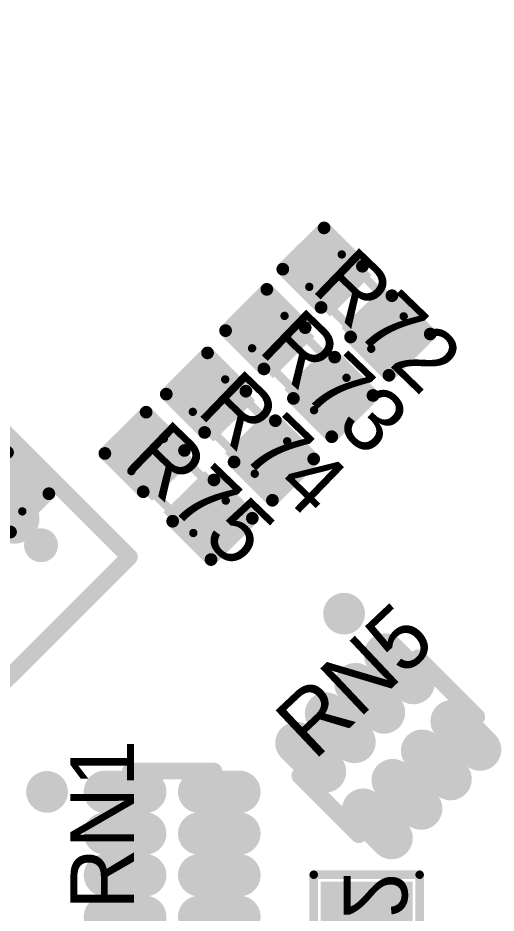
# Model space of a CAD drawing. Extents: x 722 to 1072, y 754 to 1061.
# Drawn here: x 746.34 to 752.07, y 1039.68 to 1050.42 of the extents above; entities that cross this region are included whole.
import ezdxf

# ---------------------------------------------------------------- set-up
doc = ezdxf.new("R2010")
doc.units = 0
doc.layers.get('0').update_dxf_attribs({"linetype": 'CONTINUOUS'})
for name, color, linetype in [('BOTTOMOVERLAY', 54, 'CONTINUOUS'), ('BOTTOMPASTE', 16, 'CONTINUOUS'), ('BOTTOMSOLDER', 6, 'CONTINUOUS'), ('MECHANICAL13', 56, 'CONTINUOUS'), ('MULTILAYER', 9, 'CONTINUOUS'), ('TOPOVERLAY', 2, 'CONTINUOUS'), ('TOPPASTE', 8, 'CONTINUOUS'), ('TOPSOLDER', 216, 'CONTINUOUS'), ('VIAHOLELAYER', 16, 'CONTINUOUS')]:
    doc.layers.add(name, color=color, linetype=linetype)

# ---------------------------------------------------------------- blocks, each defined once
blk = doc.blocks.new('C_0603_B_103')
at = {"layer": 'BOTTOMOVERLAY', "const_width": 0.102}
for points in [[(-1.46, -0.635), (-1.46, 0.635)], [(-0.318, 0.635), (-1.46, 0.635)], [(1.46, 0.635), (0.318, 0.635)], [(1.46, -0.635), (1.46, 0.635)], [(-0.318, -0.635), (-1.46, -0.635)], [(1.46, -0.635), (0.318, -0.635)]]:
    blk.add_lwpolyline(points, dxfattribs=at)
at = {"layer": 'BOTTOMOVERLAY', "const_width": 0.0508}
for points in [[(-1.486, 0.635, 1), (-1.435, 0.635, 1)], [(-1.486, 0.635, 1), (-1.435, 0.635, 1)], [(-0.343, 0.635, 1), (-0.292, 0.635, 1)], [(0.292, 0.635, 1), (0.343, 0.635, 1)], [(1.435, 0.635, 1), (1.486, 0.635, 1)], [(1.435, 0.635, 1), (1.486, 0.635, 1)], [(-1.486, -0.635, 1), (-1.435, -0.635, 1)], [(-1.486, -0.635, 1), (-1.435, -0.635, 1)], [(-0.343, -0.635, 1), (-0.292, -0.635, 1)], [(0.292, -0.635, 1), (0.343, -0.635, 1)], [(1.435, -0.635, 1), (1.486, -0.635, 1)], [(1.435, -0.635, 1), (1.486, -0.635, 1)]]:
    blk.add_lwpolyline(points, format="xyb", close=True, dxfattribs=at)
at = {"layer": 'BOTTOMPASTE'}
for points in [[(-1.275, -0.45), (-0.376, -0.45), (-1.275, 0.45), (-0.376, 0.45)], [(0.376, -0.45), (1.275, -0.45), (0.376, 0.45), (1.275, 0.45)]]:
    blk.add_solid(points, dxfattribs=at)
at = {"layer": 'BOTTOMSOLDER'}
for points in [[(-1.377, -0.552), (-0.274, -0.552), (-1.377, 0.552), (-0.274, 0.552)], [(0.274, -0.552), (1.377, -0.552), (0.274, 0.552), (1.377, 0.552)]]:
    blk.add_solid(points, dxfattribs=at)
blk = doc.blocks.new('C_0402_B_183')
at = {"layer": 'BOTTOMOVERLAY', "const_width": 0.152}
for points in [[(-0.9, -0.35), (-0.9, 0.35)], [(-0.25, 0.35), (-0.9, 0.35)], [(0.9, 0.35), (0.25, 0.35)], [(0.9, -0.35), (0.9, 0.35)], [(-0.25, -0.35), (-0.9, -0.35)], [(0.9, -0.35), (0.25, -0.35)]]:
    blk.add_lwpolyline(points, dxfattribs=at)
at = {"layer": 'BOTTOMOVERLAY', "const_width": 0.0762}
for points in [[(-0.938, 0.35, 1), (-0.862, 0.35, 1)], [(-0.938, 0.35, 1), (-0.862, 0.35, 1)], [(-0.288, 0.35, 1), (-0.212, 0.35, 1)], [(0.212, 0.35, 1), (0.288, 0.35, 1)], [(0.862, 0.35, 1), (0.938, 0.35, 1)], [(0.862, 0.35, 1), (0.938, 0.35, 1)], [(-0.938, -0.35, 1), (-0.862, -0.35, 1)], [(-0.938, -0.35, 1), (-0.862, -0.35, 1)], [(-0.288, -0.35, 1), (-0.212, -0.35, 1)], [(0.212, -0.35, 1), (0.288, -0.35, 1)], [(0.862, -0.35, 1), (0.938, -0.35, 1)], [(0.862, -0.35, 1), (0.938, -0.35, 1)]]:
    blk.add_lwpolyline(points, format="xyb", close=True, dxfattribs=at)
at = {"layer": 'BOTTOMPASTE'}
for points in [[(-0.8, 0.25), (-0.8, -0.25), (-0.2, 0.25), (-0.2, -0.25)], [(0.2, 0.25), (0.2, -0.25), (0.8, 0.25), (0.8, -0.25)]]:
    blk.add_solid(points, dxfattribs=at)
at = {"layer": 'BOTTOMSOLDER'}
for points in [[(-0.902, 0.352), (-0.902, -0.352), (-0.098, 0.352), (-0.098, -0.352)], [(0.098, 0.352), (0.098, -0.352), (0.902, 0.352), (0.902, -0.352)]]:
    blk.add_solid(points, dxfattribs=at)
at = {"layer": 'MECHANICAL13', "const_width": 0.1}
for points in [[(-0.525, -0.275), (-0.525, 0.275)], [(0.525, 0.275), (-0.525, 0.275)], [(0.525, -0.275), (0.525, 0.275)], [(0.525, -0.275), (-0.525, -0.275)]]:
    blk.add_lwpolyline(points, dxfattribs=at)
at = {"layer": 'MECHANICAL13', "const_width": 0.05}
for points in [[(-0.55, 0.275, 1), (-0.5, 0.275, 1)], [(-0.55, 0.275, 1), (-0.5, 0.275, 1)], [(0.5, 0.275, 1), (0.55, 0.275, 1)], [(0.5, 0.275, 1), (0.55, 0.275, 1)], [(-0.55, -0.275, 1), (-0.5, -0.275, 1)], [(-0.55, -0.275, 1), (-0.5, -0.275, 1)], [(0.5, -0.275, 1), (0.55, -0.275, 1)], [(0.5, -0.275, 1), (0.55, -0.275, 1)]]:
    blk.add_lwpolyline(points, format="xyb", close=True, dxfattribs=at)
blk = doc.blocks.new('R_0402_254')
at = {"layer": 'MECHANICAL13', "const_width": 0.1}
for points in [[(0.525, 0.275), (-0.525, 0.275)], [(-0.525, 0.275), (-0.525, -0.275)], [(0.525, 0.275), (0.525, -0.275)], [(0.525, -0.275), (-0.525, -0.275)]]:
    blk.add_lwpolyline(points, dxfattribs=at)
at = {"layer": 'MECHANICAL13', "const_width": 0.05}
for points in [[(-0.55, 0.275, 1), (-0.5, 0.275, 1)], [(-0.55, 0.275, 1), (-0.5, 0.275, 1)], [(0.5, 0.275, 1), (0.55, 0.275, 1)], [(0.5, 0.275, 1), (0.55, 0.275, 1)], [(-0.55, -0.275, 1), (-0.5, -0.275, 1)], [(-0.55, -0.275, 1), (-0.5, -0.275, 1)], [(0.5, -0.275, 1), (0.55, -0.275, 1)], [(0.5, -0.275, 1), (0.55, -0.275, 1)]]:
    blk.add_lwpolyline(points, format="xyb", close=True, dxfattribs=at)
at = {"layer": 'TOPOVERLAY', "const_width": 0.152}
for points in [[(-0.25, 0.35), (-0.9, 0.35)], [(-0.9, 0.35), (-0.9, -0.35)], [(0.9, 0.35), (0.25, 0.35)], [(0.9, 0.35), (0.9, -0.35)], [(-0.25, -0.35), (-0.9, -0.35)], [(0.9, -0.35), (0.25, -0.35)]]:
    blk.add_lwpolyline(points, dxfattribs=at)
at = {"layer": 'TOPOVERLAY', "const_width": 0.0762}
for points in [[(-0.938, 0.35, 1), (-0.862, 0.35, 1)], [(-0.938, 0.35, 1), (-0.862, 0.35, 1)], [(-0.288, 0.35, 1), (-0.212, 0.35, 1)], [(0.212, 0.35, 1), (0.288, 0.35, 1)], [(0.862, 0.35, 1), (0.938, 0.35, 1)], [(0.862, 0.35, 1), (0.938, 0.35, 1)], [(-0.938, -0.35, 1), (-0.862, -0.35, 1)], [(-0.938, -0.35, 1), (-0.862, -0.35, 1)], [(-0.288, -0.35, 1), (-0.212, -0.35, 1)], [(0.212, -0.35, 1), (0.288, -0.35, 1)], [(0.862, -0.35, 1), (0.938, -0.35, 1)], [(0.862, -0.35, 1), (0.938, -0.35, 1)]]:
    blk.add_lwpolyline(points, format="xyb", close=True, dxfattribs=at)
at = {"layer": 'TOPPASTE'}
for points in [[(-0.2, -0.25), (-0.2, 0.25), (-0.8, -0.25), (-0.8, 0.25)], [(0.8, -0.25), (0.8, 0.25), (0.2, -0.25), (0.2, 0.25)]]:
    blk.add_solid(points, dxfattribs=at)
at = {"layer": 'TOPSOLDER'}
for points in [[(-0.098, -0.352), (-0.098, 0.352), (-0.902, -0.352), (-0.902, 0.352)], [(0.902, -0.352), (0.902, 0.352), (0.098, -0.352), (0.098, 0.352)]]:
    blk.add_solid(points, dxfattribs=at)
blk = doc.blocks.new('R_0402_255')
at = {"layer": 'MECHANICAL13', "const_width": 0.1}
for points in [[(-0.525, 0.275), (-0.525, -0.275)], [(0.525, 0.275), (-0.525, 0.275)], [(0.525, 0.275), (0.525, -0.275)], [(0.525, -0.275), (-0.525, -0.275)]]:
    blk.add_lwpolyline(points, dxfattribs=at)
at = {"layer": 'MECHANICAL13', "const_width": 0.05}
for points in [[(-0.55, 0.275, 1), (-0.5, 0.275, 1)], [(-0.55, 0.275, 1), (-0.5, 0.275, 1)], [(0.5, 0.275, 1), (0.55, 0.275, 1)], [(0.5, 0.275, 1), (0.55, 0.275, 1)], [(-0.55, -0.275, 1), (-0.5, -0.275, 1)], [(-0.55, -0.275, 1), (-0.5, -0.275, 1)], [(0.5, -0.275, 1), (0.55, -0.275, 1)], [(0.5, -0.275, 1), (0.55, -0.275, 1)]]:
    blk.add_lwpolyline(points, format="xyb", close=True, dxfattribs=at)
at = {"layer": 'TOPOVERLAY', "const_width": 0.152}
for points in [[(-0.9, 0.35), (-0.9, -0.35)], [(-0.25, 0.35), (-0.9, 0.35)], [(0.9, 0.35), (0.25, 0.35)], [(0.9, 0.35), (0.9, -0.35)], [(-0.25, -0.35), (-0.9, -0.35)], [(0.9, -0.35), (0.25, -0.35)]]:
    blk.add_lwpolyline(points, dxfattribs=at)
at = {"layer": 'TOPOVERLAY', "const_width": 0.0762}
for points in [[(-0.938, 0.35, 1), (-0.862, 0.35, 1)], [(-0.938, 0.35, 1), (-0.862, 0.35, 1)], [(-0.288, 0.35, 1), (-0.212, 0.35, 1)], [(0.212, 0.35, 1), (0.288, 0.35, 1)], [(0.862, 0.35, 1), (0.938, 0.35, 1)], [(0.862, 0.35, 1), (0.938, 0.35, 1)], [(-0.938, -0.35, 1), (-0.862, -0.35, 1)], [(-0.938, -0.35, 1), (-0.862, -0.35, 1)], [(-0.288, -0.35, 1), (-0.212, -0.35, 1)], [(0.212, -0.35, 1), (0.288, -0.35, 1)], [(0.862, -0.35, 1), (0.938, -0.35, 1)], [(0.862, -0.35, 1), (0.938, -0.35, 1)]]:
    blk.add_lwpolyline(points, format="xyb", close=True, dxfattribs=at)
at = {"layer": 'TOPPASTE'}
for points in [[(-0.2, -0.25), (-0.2, 0.25), (-0.8, -0.25), (-0.8, 0.25)], [(0.8, -0.25), (0.8, 0.25), (0.2, -0.25), (0.2, 0.25)]]:
    blk.add_solid(points, dxfattribs=at)
at = {"layer": 'TOPSOLDER'}
for points in [[(-0.098, -0.352), (-0.098, 0.352), (-0.902, -0.352), (-0.902, 0.352)], [(0.902, -0.352), (0.902, 0.352), (0.098, -0.352), (0.098, 0.352)]]:
    blk.add_solid(points, dxfattribs=at)
blk = doc.blocks.new('R_0402_256')
at = {"layer": 'MECHANICAL13', "const_width": 0.1}
for points in [[(0.525, 0.275), (-0.525, 0.275)], [(-0.525, 0.275), (-0.525, -0.275)], [(0.525, 0.275), (0.525, -0.275)], [(0.525, -0.275), (-0.525, -0.275)]]:
    blk.add_lwpolyline(points, dxfattribs=at)
at = {"layer": 'MECHANICAL13', "const_width": 0.05}
for points in [[(-0.55, 0.275, 1), (-0.5, 0.275, 1)], [(-0.55, 0.275, 1), (-0.5, 0.275, 1)], [(0.5, 0.275, 1), (0.55, 0.275, 1)], [(0.5, 0.275, 1), (0.55, 0.275, 1)], [(-0.55, -0.275, 1), (-0.5, -0.275, 1)], [(-0.55, -0.275, 1), (-0.5, -0.275, 1)], [(0.5, -0.275, 1), (0.55, -0.275, 1)], [(0.5, -0.275, 1), (0.55, -0.275, 1)]]:
    blk.add_lwpolyline(points, format="xyb", close=True, dxfattribs=at)
at = {"layer": 'TOPOVERLAY', "const_width": 0.152}
for points in [[(-0.25, 0.35), (-0.9, 0.35)], [(-0.9, 0.35), (-0.9, -0.35)], [(0.9, 0.35), (0.25, 0.35)], [(0.9, 0.35), (0.9, -0.35)], [(-0.25, -0.35), (-0.9, -0.35)], [(0.9, -0.35), (0.25, -0.35)]]:
    blk.add_lwpolyline(points, dxfattribs=at)
at = {"layer": 'TOPOVERLAY', "const_width": 0.0762}
for points in [[(-0.938, 0.35, 1), (-0.862, 0.35, 1)], [(-0.938, 0.35, 1), (-0.862, 0.35, 1)], [(-0.288, 0.35, 1), (-0.212, 0.35, 1)], [(0.212, 0.35, 1), (0.288, 0.35, 1)], [(0.862, 0.35, 1), (0.938, 0.35, 1)], [(0.862, 0.35, 1), (0.938, 0.35, 1)], [(-0.938, -0.35, 1), (-0.862, -0.35, 1)], [(-0.938, -0.35, 1), (-0.862, -0.35, 1)], [(-0.288, -0.35, 1), (-0.212, -0.35, 1)], [(0.212, -0.35, 1), (0.288, -0.35, 1)], [(0.862, -0.35, 1), (0.938, -0.35, 1)], [(0.862, -0.35, 1), (0.938, -0.35, 1)]]:
    blk.add_lwpolyline(points, format="xyb", close=True, dxfattribs=at)
at = {"layer": 'TOPPASTE'}
for points in [[(-0.2, -0.25), (-0.2, 0.25), (-0.8, -0.25), (-0.8, 0.25)], [(0.8, -0.25), (0.8, 0.25), (0.2, -0.25), (0.2, 0.25)]]:
    blk.add_solid(points, dxfattribs=at)
at = {"layer": 'TOPSOLDER'}
for points in [[(-0.098, -0.352), (-0.098, 0.352), (-0.902, -0.352), (-0.902, 0.352)], [(0.902, -0.352), (0.902, 0.352), (0.098, -0.352), (0.098, 0.352)]]:
    blk.add_solid(points, dxfattribs=at)
blk = doc.blocks.new('R_0402_257')
at = {"layer": 'MECHANICAL13', "const_width": 0.1}
for points in [[(-0.525, 0.275), (-0.525, -0.275)], [(0.525, 0.275), (-0.525, 0.275)], [(0.525, 0.275), (0.525, -0.275)], [(0.525, -0.275), (-0.525, -0.275)]]:
    blk.add_lwpolyline(points, dxfattribs=at)
at = {"layer": 'MECHANICAL13', "const_width": 0.05}
for points in [[(-0.55, 0.275, 1), (-0.5, 0.275, 1)], [(-0.55, 0.275, 1), (-0.5, 0.275, 1)], [(0.5, 0.275, 1), (0.55, 0.275, 1)], [(0.5, 0.275, 1), (0.55, 0.275, 1)], [(-0.55, -0.275, 1), (-0.5, -0.275, 1)], [(-0.55, -0.275, 1), (-0.5, -0.275, 1)], [(0.5, -0.275, 1), (0.55, -0.275, 1)], [(0.5, -0.275, 1), (0.55, -0.275, 1)]]:
    blk.add_lwpolyline(points, format="xyb", close=True, dxfattribs=at)
at = {"layer": 'TOPOVERLAY', "const_width": 0.152}
for points in [[(-0.9, 0.35), (-0.9, -0.35)], [(-0.25, 0.35), (-0.9, 0.35)], [(0.9, 0.35), (0.25, 0.35)], [(0.9, 0.35), (0.9, -0.35)], [(-0.25, -0.35), (-0.9, -0.35)], [(0.9, -0.35), (0.25, -0.35)]]:
    blk.add_lwpolyline(points, dxfattribs=at)
at = {"layer": 'TOPOVERLAY', "const_width": 0.0762}
for points in [[(-0.938, 0.35, 1), (-0.862, 0.35, 1)], [(-0.938, 0.35, 1), (-0.862, 0.35, 1)], [(-0.288, 0.35, 1), (-0.212, 0.35, 1)], [(0.212, 0.35, 1), (0.288, 0.35, 1)], [(0.862, 0.35, 1), (0.938, 0.35, 1)], [(0.862, 0.35, 1), (0.938, 0.35, 1)], [(-0.938, -0.35, 1), (-0.862, -0.35, 1)], [(-0.938, -0.35, 1), (-0.862, -0.35, 1)], [(-0.288, -0.35, 1), (-0.212, -0.35, 1)], [(0.212, -0.35, 1), (0.288, -0.35, 1)], [(0.862, -0.35, 1), (0.938, -0.35, 1)], [(0.862, -0.35, 1), (0.938, -0.35, 1)]]:
    blk.add_lwpolyline(points, format="xyb", close=True, dxfattribs=at)
at = {"layer": 'TOPPASTE'}
for points in [[(-0.2, -0.25), (-0.2, 0.25), (-0.8, -0.25), (-0.8, 0.25)], [(0.8, -0.25), (0.8, 0.25), (0.2, -0.25), (0.2, 0.25)]]:
    blk.add_solid(points, dxfattribs=at)
at = {"layer": 'TOPSOLDER'}
for points in [[(-0.098, -0.352), (-0.098, 0.352), (-0.902, -0.352), (-0.902, 0.352)], [(0.902, -0.352), (0.902, 0.352), (0.098, -0.352), (0.098, 0.352)]]:
    blk.add_solid(points, dxfattribs=at)
blk = doc.blocks.new('RCA50_8_3_270')
at = {"layer": 'TOPOVERLAY', "const_width": 0.2}
for points in [[(-0.5, 1), (0.5, 1)], [(-0.375, 1), (0.375, 1)], [(-0.5, -1), (0.5, -1)], [(-0.375, -1), (0.375, -1)]]:
    blk.add_lwpolyline(points, dxfattribs=at)
at = {"layer": 'TOPOVERLAY'}
for points, const_width in [([(-0.55, 1, 1), (-0.45, 1, 1)], 0.0999), ([(-0.425, 1, 1), (-0.325, 1, 1)], 0.0999), ([(0.325, 1, 1), (0.425, 1, 1)], 0.0999), ([(0.45, 1, 1), (0.55, 1, 1)], 0.0999), ([(-1.375, 0.75, 1), (-1.625, 0.75, 1)], 0.25), ([(-1.375, 0.75, 1), (-1.625, 0.75, 1)], 0.25), ([(-1.688, 0.75, 1), (-1.563, 0.75, 1)], 0.125), ([(-1.688, 0.75, 1), (-1.563, 0.75, 1)], 0.125), ([(-1.437, 0.75, 1), (-1.312, 0.75, 1)], 0.125), ([(-1.437, 0.75, 1), (-1.312, 0.75, 1)], 0.125), ([(-0.55, -1, 1), (-0.45, -1, 1)], 0.0999), ([(-0.425, -1, 1), (-0.325, -1, 1)], 0.0999), ([(0.325, -1, 1), (0.425, -1, 1)], 0.0999), ([(0.45, -1, 1), (0.55, -1, 1)], 0.0999)]:
    blk.add_lwpolyline(points, format="xyb", close=True, dxfattribs=dict(at, const_width=const_width))
at = {"layer": 'TOPPASTE', "const_width": 0.305}
for points in [[(-0.323, 0.75), (-0.806, 0.75)], [(0.806, 0.75), (0.324, 0.75)], [(-0.323, 0.25), (-0.806, 0.25)], [(0.806, 0.25), (0.324, 0.25)], [(-0.323, -0.25), (-0.806, -0.25)], [(0.806, -0.25), (0.324, -0.25)], [(-0.323, -0.75), (-0.806, -0.75)], [(0.806, -0.75), (0.324, -0.75)]]:
    blk.add_lwpolyline(points, dxfattribs=at)
at = {"layer": 'TOPPASTE', "const_width": 0.152}
for points in [[(-0.882, 0.75, 1), (-0.73, 0.75, 1)], [(-0.4, 0.75, 1), (-0.247, 0.75, 1)], [(0.248, 0.75, 1), (0.4, 0.75, 1)], [(0.73, 0.75, 1), (0.883, 0.75, 1)], [(-0.882, 0.25, 1), (-0.73, 0.25, 1)], [(-0.4, 0.25, 1), (-0.247, 0.25, 1)], [(0.248, 0.25, 1), (0.4, 0.25, 1)], [(0.73, 0.25, 1), (0.883, 0.25, 1)], [(-0.882, -0.25, 1), (-0.73, -0.25, 1)], [(-0.4, -0.25, 1), (-0.247, -0.25, 1)], [(0.248, -0.25, 1), (0.4, -0.25, 1)], [(0.73, -0.25, 1), (0.883, -0.25, 1)], [(-0.882, -0.75, 1), (-0.73, -0.75, 1)], [(-0.4, -0.75, 1), (-0.247, -0.75, 1)], [(0.248, -0.75, 1), (0.4, -0.75, 1)], [(0.73, -0.75, 1), (0.883, -0.75, 1)]]:
    blk.add_lwpolyline(points, format="xyb", close=True, dxfattribs=at)
at = {"layer": 'TOPSOLDER', "const_width": 0.508}
for points in [[(-0.323, 0.75), (-0.806, 0.75)], [(0.806, 0.75), (0.324, 0.75)], [(-0.323, 0.25), (-0.806, 0.25)], [(0.806, 0.25), (0.324, 0.25)], [(-0.323, -0.25), (-0.806, -0.25)], [(0.806, -0.25), (0.324, -0.25)], [(-0.323, -0.75), (-0.806, -0.75)], [(0.806, -0.75), (0.324, -0.75)]]:
    blk.add_lwpolyline(points, dxfattribs=at)
at = {"layer": 'TOPSOLDER', "const_width": 0.254}
for points in [[(-0.933, 0.75, 1), (-0.679, 0.75, 1)], [(-0.45, 0.75, 1), (-0.196, 0.75, 1)], [(0.197, 0.75, 1), (0.451, 0.75, 1)], [(0.679, 0.75, 1), (0.933, 0.75, 1)], [(-0.933, 0.25, 1), (-0.679, 0.25, 1)], [(-0.45, 0.25, 1), (-0.196, 0.25, 1)], [(0.197, 0.25, 1), (0.451, 0.25, 1)], [(0.679, 0.25, 1), (0.933, 0.25, 1)], [(-0.933, -0.25, 1), (-0.679, -0.25, 1)], [(-0.45, -0.25, 1), (-0.196, -0.25, 1)], [(0.197, -0.25, 1), (0.451, -0.25, 1)], [(0.679, -0.25, 1), (0.933, -0.25, 1)], [(-0.933, -0.75, 1), (-0.679, -0.75, 1)], [(-0.45, -0.75, 1), (-0.196, -0.75, 1)], [(0.197, -0.75, 1), (0.451, -0.75, 1)], [(0.679, -0.75, 1), (0.933, -0.75, 1)]]:
    blk.add_lwpolyline(points, format="xyb", close=True, dxfattribs=at)
blk = doc.blocks.new('RCA50_8_3_278')
at = {"layer": 'TOPOVERLAY', "const_width": 0.2}
for points in [[(-0.5, 1), (0.5, 1)], [(-0.375, 1), (0.375, 1)], [(-0.5, -1), (0.5, -1)], [(-0.375, -1), (0.375, -1)]]:
    blk.add_lwpolyline(points, dxfattribs=at)
at = {"layer": 'TOPOVERLAY'}
for points, const_width in [([(-0.55, 1, 1), (-0.45, 1, 1)], 0.0999), ([(-0.425, 1, 1), (-0.325, 1, 1)], 0.0999), ([(0.325, 1, 1), (0.425, 1, 1)], 0.0999), ([(0.45, 1, 1), (0.55, 1, 1)], 0.0999), ([(-1.375, 0.75, 1), (-1.625, 0.75, 1)], 0.25), ([(-1.375, 0.75, 1), (-1.625, 0.75, 1)], 0.25), ([(-1.688, 0.75, 1), (-1.563, 0.75, 1)], 0.125), ([(-1.688, 0.75, 1), (-1.563, 0.75, 1)], 0.125), ([(-1.437, 0.75, 1), (-1.312, 0.75, 1)], 0.125), ([(-1.437, 0.75, 1), (-1.312, 0.75, 1)], 0.125), ([(-0.55, -1, 1), (-0.45, -1, 1)], 0.0999), ([(-0.425, -1, 1), (-0.325, -1, 1)], 0.0999), ([(0.325, -1, 1), (0.425, -1, 1)], 0.0999), ([(0.45, -1, 1), (0.55, -1, 1)], 0.0999)]:
    blk.add_lwpolyline(points, format="xyb", close=True, dxfattribs=dict(at, const_width=const_width))
at = {"layer": 'TOPPASTE', "const_width": 0.305}
for points in [[(-0.323, 0.75), (-0.806, 0.75)], [(0.806, 0.75), (0.324, 0.75)], [(-0.323, 0.25), (-0.806, 0.25)], [(0.806, 0.25), (0.324, 0.25)], [(-0.323, -0.25), (-0.806, -0.25)], [(0.806, -0.25), (0.324, -0.25)], [(-0.323, -0.75), (-0.806, -0.75)], [(0.806, -0.75), (0.324, -0.75)]]:
    blk.add_lwpolyline(points, dxfattribs=at)
at = {"layer": 'TOPPASTE', "const_width": 0.152}
for points in [[(-0.882, 0.75, 1), (-0.73, 0.75, 1)], [(-0.4, 0.75, 1), (-0.247, 0.75, 1)], [(0.248, 0.75, 1), (0.4, 0.75, 1)], [(0.73, 0.75, 1), (0.883, 0.75, 1)], [(-0.882, 0.25, 1), (-0.73, 0.25, 1)], [(-0.4, 0.25, 1), (-0.247, 0.25, 1)], [(0.248, 0.25, 1), (0.4, 0.25, 1)], [(0.73, 0.25, 1), (0.883, 0.25, 1)], [(-0.882, -0.25, 1), (-0.73, -0.25, 1)], [(-0.4, -0.25, 1), (-0.247, -0.25, 1)], [(0.248, -0.25, 1), (0.4, -0.25, 1)], [(0.73, -0.25, 1), (0.883, -0.25, 1)], [(-0.882, -0.75, 1), (-0.73, -0.75, 1)], [(-0.4, -0.75, 1), (-0.247, -0.75, 1)], [(0.248, -0.75, 1), (0.4, -0.75, 1)], [(0.73, -0.75, 1), (0.883, -0.75, 1)]]:
    blk.add_lwpolyline(points, format="xyb", close=True, dxfattribs=at)
at = {"layer": 'TOPSOLDER', "const_width": 0.508}
for points in [[(-0.323, 0.75), (-0.806, 0.75)], [(0.806, 0.75), (0.324, 0.75)], [(-0.323, 0.25), (-0.806, 0.25)], [(0.806, 0.25), (0.324, 0.25)], [(-0.323, -0.25), (-0.806, -0.25)], [(0.806, -0.25), (0.324, -0.25)], [(-0.323, -0.75), (-0.806, -0.75)], [(0.806, -0.75), (0.324, -0.75)]]:
    blk.add_lwpolyline(points, dxfattribs=at)
at = {"layer": 'TOPSOLDER', "const_width": 0.254}
for points in [[(-0.933, 0.75, 1), (-0.679, 0.75, 1)], [(-0.45, 0.75, 1), (-0.196, 0.75, 1)], [(0.197, 0.75, 1), (0.451, 0.75, 1)], [(0.679, 0.75, 1), (0.933, 0.75, 1)], [(-0.933, 0.25, 1), (-0.679, 0.25, 1)], [(-0.45, 0.25, 1), (-0.196, 0.25, 1)], [(0.197, 0.25, 1), (0.451, 0.25, 1)], [(0.679, 0.25, 1), (0.933, 0.25, 1)], [(-0.933, -0.25, 1), (-0.679, -0.25, 1)], [(-0.45, -0.25, 1), (-0.196, -0.25, 1)], [(0.197, -0.25, 1), (0.451, -0.25, 1)], [(0.679, -0.25, 1), (0.933, -0.25, 1)], [(-0.933, -0.75, 1), (-0.679, -0.75, 1)], [(-0.45, -0.75, 1), (-0.196, -0.75, 1)], [(0.197, -0.75, 1), (0.451, -0.75, 1)], [(0.679, -0.75, 1), (0.933, -0.75, 1)]]:
    blk.add_lwpolyline(points, format="xyb", close=True, dxfattribs=at)
blk = doc.blocks.new('FBGA96C80P9X13_283')
at = {"layer": 'TOPOVERLAY', "const_width": 0.2}
for points in [[(-4.5, 6.65), (4.5, 6.65)], [(4.5, -6.65), (4.5, 6.65)]]:
    blk.add_lwpolyline(points, dxfattribs=at)
at = {"layer": 'TOPOVERLAY', "const_width": 0.0999}
blk.add_lwpolyline([(4.45, 6.65, 1), (4.55, 6.65, 1)], format="xyb", close=True, dxfattribs=at)
blk.add_lwpolyline([(4.45, 6.65, 1), (4.55, 6.65, 1)], format="xyb", close=True, dxfattribs=at)
at = {"layer": 'TOPPASTE', "const_width": 0.2}
blk.add_lwpolyline([(3.1, 6, 1), (3.3, 6, 1)], format="xyb", close=True, dxfattribs=at)
at = {"layer": 'TOPSOLDER', "const_width": 0.302}
blk.add_lwpolyline([(3.049, 6, 1), (3.35, 6, 1)], format="xyb", close=True, dxfattribs=at)

msp = doc.modelspace()

# ---------------------------------------------------------------- linework, layer by layer
at = {"layer": 'MULTILAYER', "const_width": 0.203}
for points in [[(746.113, 1044.978, 1), (746.317, 1044.978, 1)], [(746.511, 1044.092, 1), (746.714, 1044.092, 1)]]:
    msp.add_lwpolyline(points, format="xyb", close=True, dxfattribs=at)
at = {"layer": 'VIAHOLELAYER', "const_width": 0.102}
msp.add_lwpolyline([(746.562, 1044.092, 1), (746.663, 1044.092, 1)], format="xyb", close=True, dxfattribs=at)

# ---------------------------------------------------------------- block references
for name, p, rotation in [('FBGA96C80P9X13_283', (739.788, 1042.432), 315), ('R_0402_254', (750.395, 1047.014), 135), ('R_0402_255', (749.709, 1046.277), 135), ('R_0402_256', (748.998, 1045.515), 135), ('R_0402_257', (748.262, 1044.804), 135), ('C_0402_B_183', (745.823, 1044.321), 225), ('RCA50_8_3_278', (750.776, 1041.68), 315), ('C_0603_B_103', (750.517, 1038.68), 270)]:
    msp.add_blockref(name, p, dxfattribs=dict(rotation=rotation))
msp.add_blockref('RCA50_8_3_270', (748.185, 1040.384))

# ---------------------------------------------------------------- texts
at = {"layer": 'BOTTOMOVERLAY', "text_generation_flag": 2}
msp.add_text('C142', height=0.762, rotation=270, dxfattribs=at).set_placement((750.242, 1037.74))
at = {"layer": 'TOPOVERLAY'}
for s, rotation, p in [('R72', 316, (749.836, 1047.164)), ('R73', 316, (749.201, 1046.427)), ('R74', 316, (748.464, 1045.69)), ('R75', 316, (747.601, 1045.081)), ('RN5', 43.3, (749.887, 1041.499)), ('RN1', 90, (747.728, 1039.721))]:
    msp.add_text(s, height=0.762, rotation=rotation, dxfattribs=at).set_placement(p)

doc.saveas('drawing.dxf')
